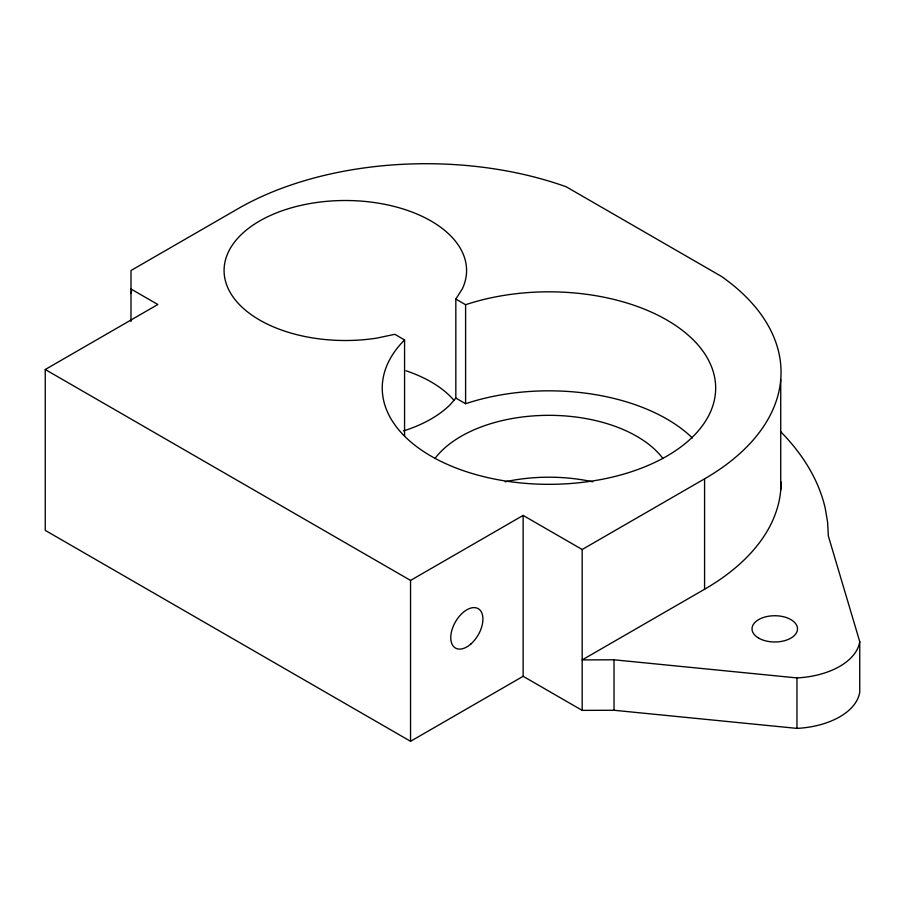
<?xml version="1.0" encoding="UTF-8"?>
<svg xmlns="http://www.w3.org/2000/svg" width="905" height="905" viewBox="0 0 905 905"><rect width="100%" height="100%" fill="white"/><g stroke="black" fill="none" stroke-linecap="round" stroke-linejoin="round"><path stroke-width="1.36" d="M455.826 299.08L462.444 288.627A121.247 70.002 0 0 0 355.891 200.774A121.247 70.002 0 0 0 224.542 276.613A121.247 70.002 0 0 0 376.706 338.131L394.806 334.307L404.569 339.952A166.724 96.258 0 0 0 520.002 482.863A166.724 96.258 0 0 0 713.14 371.355A166.724 96.258 0 0 0 465.6 304.714L455.826 299.08L455.826 398.076L450.339 404.512A121.247 70.002 0 0 1 405.949 430.135L403.472 430.848M780.517 431.527A364.975 210.718 0 0 1 825.281 508.508L827.6 522.242L828.358 536.043L859.75 641.679L859.75 692.144A69.266 39.99 0 0 1 796.966 728.389L614.02 710.267L582.175 710.38L523.135 676.295L410.553 741.297L45.25 530.387L45.25 369.512L157.832 304.51L130.987 289.012M45.25 369.512L410.553 580.422L523.135 515.42L582.175 549.505L704.576 478.836A261.059 150.716 0 0 0 721.455 276.421L566.213 186.792A265.719 153.409 0 0 0 238.162 208.636L130.987 270.516L130.987 321.467M781.038 481.98A261.059 150.716 0 0 1 704.576 589.245L582.175 659.915L614.02 659.802L796.966 677.924A69.266 39.99 0 0 0 859.75 641.679M455.826 398.076L465.6 403.721A166.724 96.258 0 0 1 692.416 438.043M796.966 677.924L796.966 728.389M780.732 379.512L780.732 489.91M704.576 478.836L704.576 589.245M614.02 659.802L614.02 710.267M582.175 549.505L582.175 710.38M523.135 515.42L523.135 676.295M465.6 304.714L465.6 403.721M410.553 580.422L410.553 741.297M404.569 339.952L404.569 436.165M505.171 481.799A124.279 71.755 0 0 1 592.741 481.799M405.949 370.767A121.247 70.002 0 0 1 454.072 400.429M130.987 293.412A70.68 40.804 0 0 1 131.519 291.127M434.92 458.541A124.279 71.755 0 0 1 548.95 415.327A124.279 71.755 0 0 1 662.98 458.541M758.695 638.138A22.738 13.123 0 0 0 796.739 632.256A22.738 13.123 0 0 0 768.888 616.181A22.738 13.123 0 0 0 758.695 638.138M471.007 643.885A22.738 13.123 -60 0 0 478.213 608.669A22.738 13.123 -60 0 0 451.312 632.516A22.738 13.123 -60 0 0 471.007 643.885"/></g></svg>
